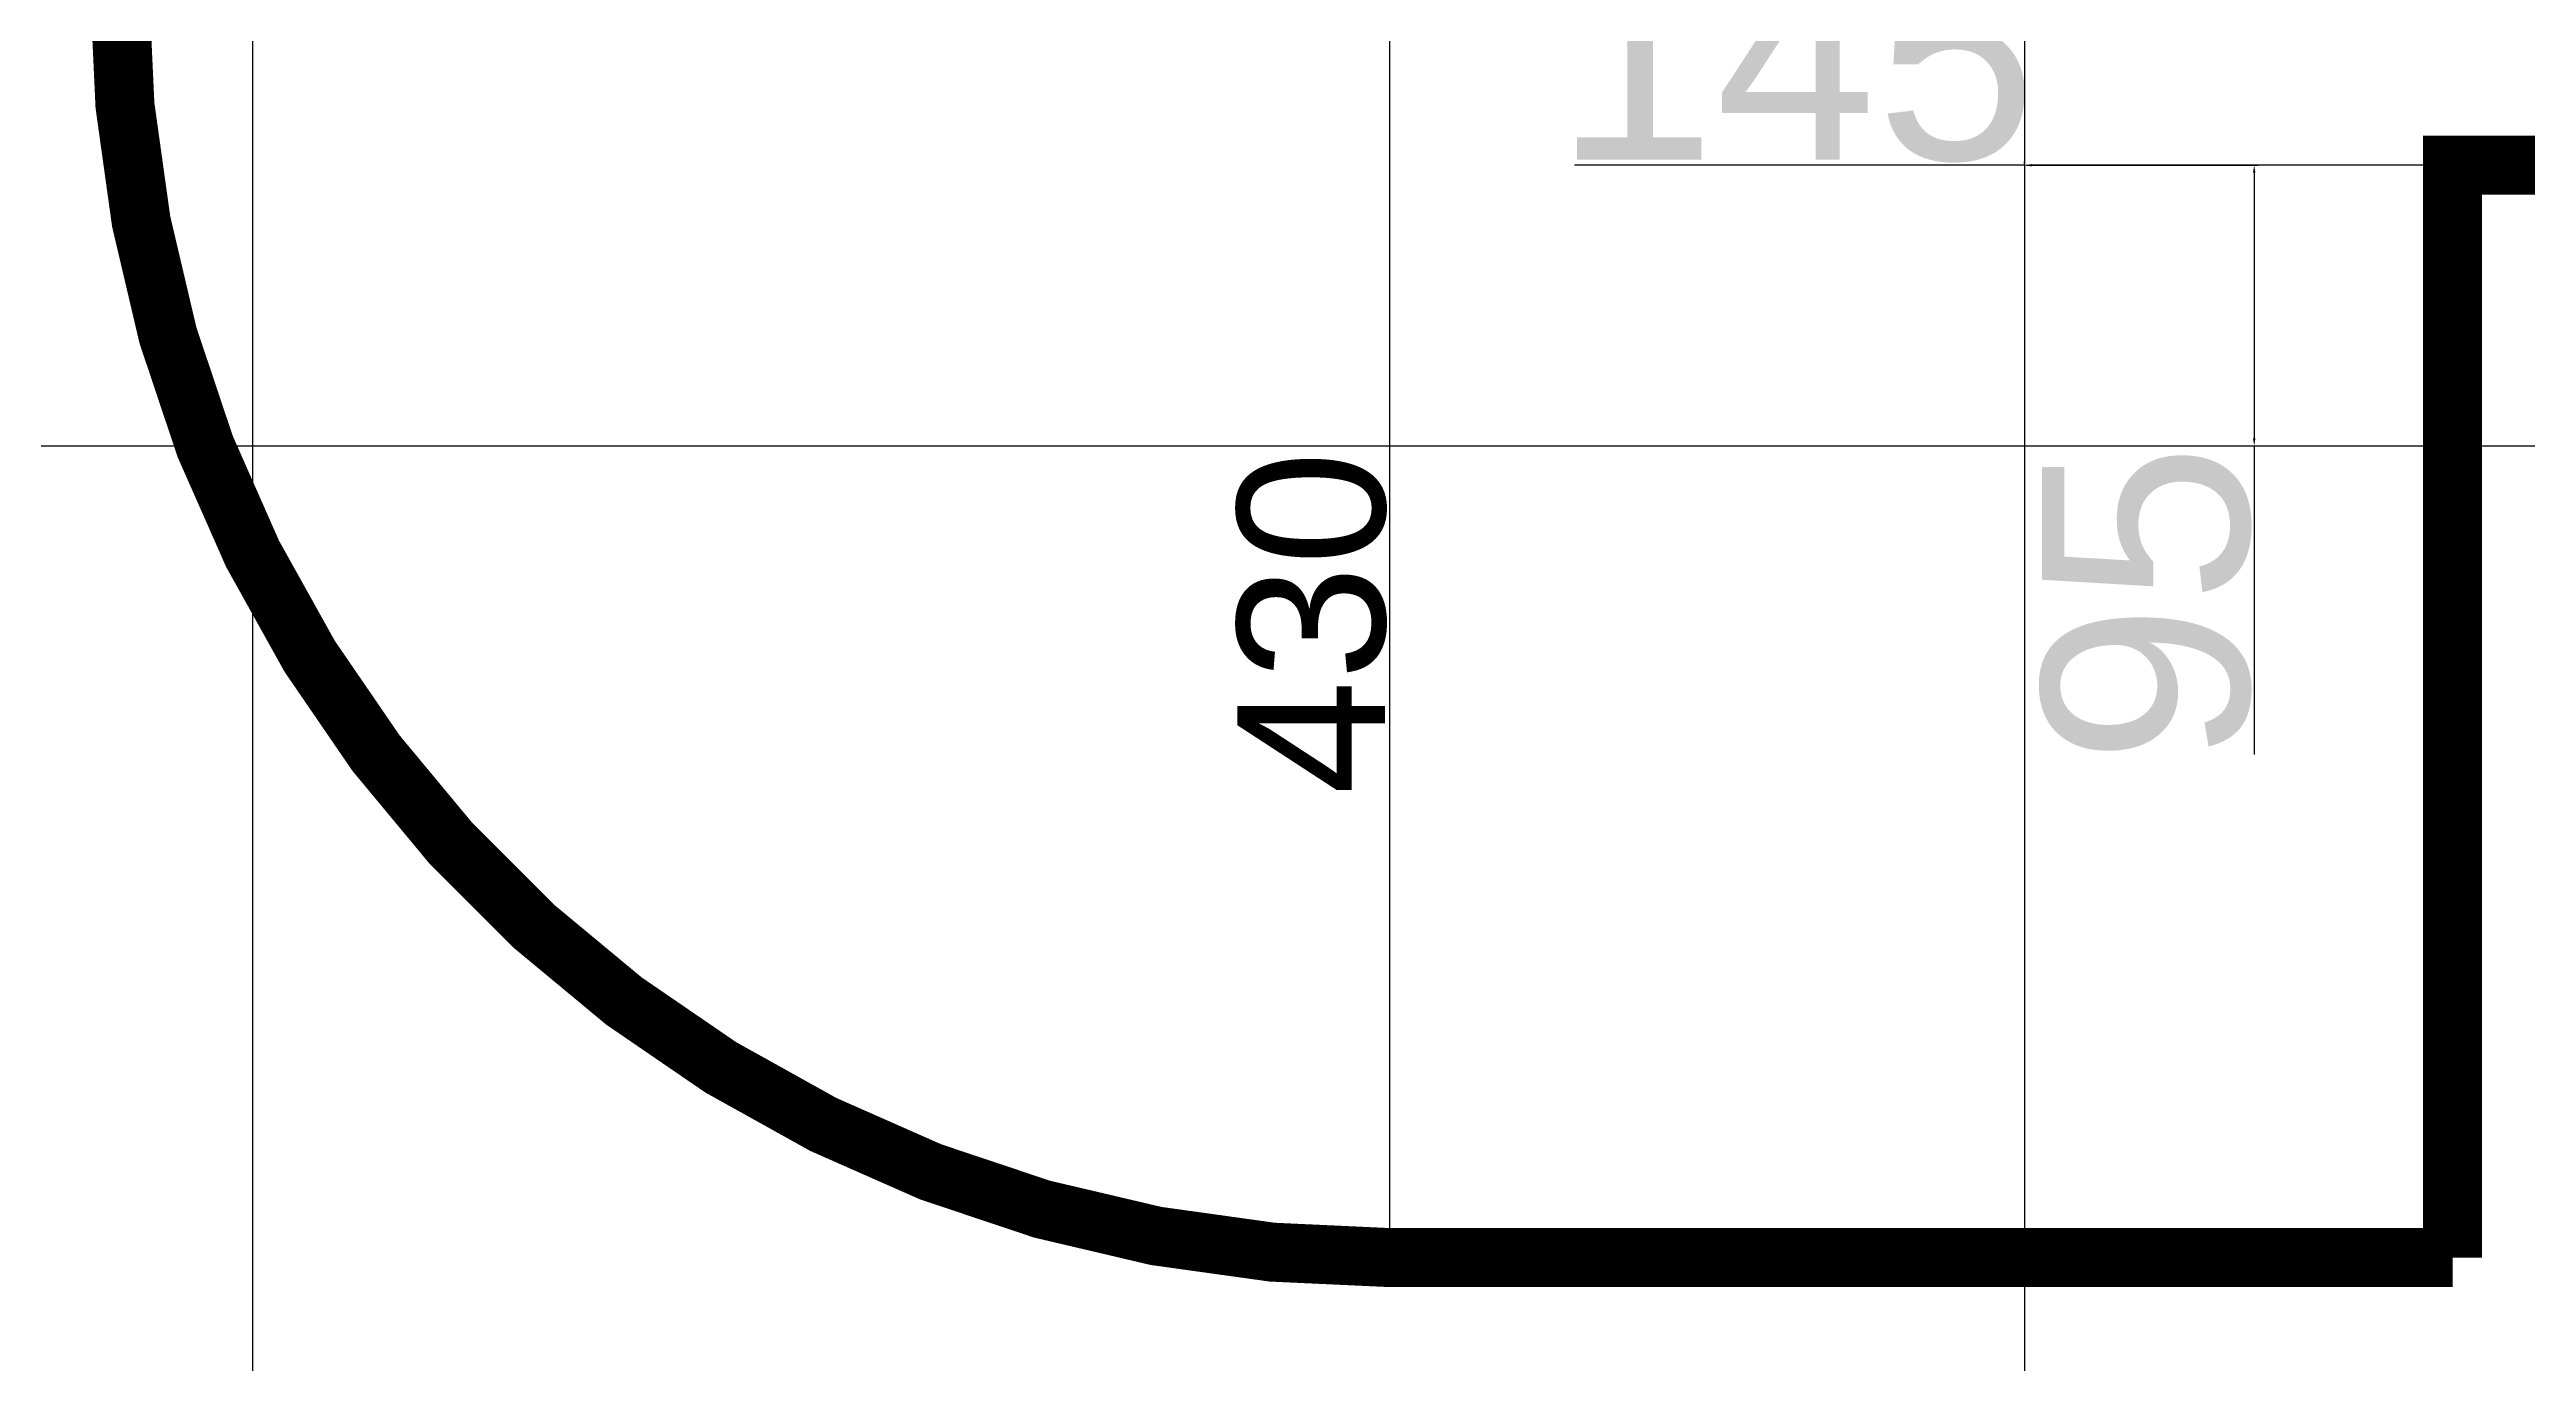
# Model space of a CAD drawing. Header units: millimetres. Extents: x 0 to 6090, y -6000 to 101.
# Drawn here: x 531 to 1370, y -5111 to -4666 of the extents above; entities that cross this region are included whole.
import ezdxf

# ---------------------------------------------------------------- set-up
doc = ezdxf.new("R2010")
doc.units = ezdxf.units.MM
doc.layers.add('high_way', color=7, linetype='Continuous', lineweight=40)
doc.styles.get("Standard").update_dxf_attribs({"font": 'arial.ttf'})
doc.dimstyles.new('ISO-25', dxfattribs={"dimtxt": 2.5, "dimasz": 2.5, "dimexe": 1.25, "dimexo": 0.625, "dimtad": 1, "dimtxsty": 'Standard', "dimcen": 2.5, "dimadec": 0, "dimazin": 0, "dimtfac": 1, "dimtmove": 0, "dimatfit": 3, "dimfxl": 1, "dimarcsym": 0})

# ---------------------------------------------------------------- blocks, each defined once
blk = doc.blocks.new('*U1')
at = {"layer": 'Defpoints'}
blk.add_line((0, 3000), (0, -3000), dxfattribs=at)
blk = doc.blocks.new('*U2')
at = {"layer": 'Defpoints', "color": 0, "linetype": 'ByBlock', "lineweight": -2, "transparency": 16777216}
for p in [(600, 20), (1200, 20), (600, 10), (1200, 10), (600, 0), (1200, 0)]:
    blk.add_blockref('*U1', p, dxfattribs=at)
blk = doc.blocks.new('*U3')
at = {"layer": 'Defpoints'}
blk.add_line((-3000, 0), (3000, 0), dxfattribs=at)
blk = doc.blocks.new('*U4')
at = {"layer": 'Defpoints', "color": 0, "linetype": 'ByBlock', "lineweight": -2, "transparency": 16777216}
for p in [(0, 1200), (10, 1200), (20, 1200), (30, 1200), (40, 1200), (50, 1200), (60, 1200), (70, 1200), (80, 1200), (90, 1200)]:
    blk.add_blockref('*U3', p, dxfattribs=at)
blk = doc.blocks.new('*D45')
at = {"layer": 'Defpoints', "color": 0, "lineweight": -2, "transparency": 16777216}
for p, q in [((1200, -4705), (1047.66, -4705)), ((1200, -4704.38), (1200, -4703.75)), ((1342.5, -4705), (1202.5, -4705)), ((1345, -4704.38), (1345, -4703.75))]:
    blk.add_line(p, q, dxfattribs=at)
at = {"layer": 'Defpoints', "color": 0, "transparency": 16777216}
for p in [(1200, -4705), (1200, -4705), (1345, -4705)]:
    blk.add_point(p, dxfattribs=at)
for points in [[(1202.5, -4704.58), (1202.5, -4705.42), (1200, -4705)], [(1342.5, -4704.58), (1342.5, -4705.42), (1345, -4705)]]:
    blk.add_solid(points, dxfattribs=at)
at = {"layer": 'Defpoints', "color": 0, "transparency": 16777216, "insert": (1122.58, -4668.63), "char_height": 2.5, "attachment_point": 5}
blk.add_mtext('{\\H28x;145}', dxfattribs=at)
blk = doc.blocks.new('*D47')
at = {"layer": 'Defpoints', "color": 0, "lineweight": -2, "transparency": 16777216}
for p, q in [((1200.62, -4705), (1279.06, -4705)), ((1277.81, -4707.5), (1277.81, -4797.5)), ((1200.62, -4800), (1279.06, -4800)), ((1277.81, -4800), (1277.81, -4904.55))]:
    blk.add_line(p, q, dxfattribs=at)
at = {"layer": 'Defpoints', "color": 0, "transparency": 16777216}
for p in [(1200, -4705), (1200, -4800), (1277.81, -4800)]:
    blk.add_point(p, dxfattribs=at)
for points in [[(1277.39, -4707.5), (1278.23, -4707.5), (1277.81, -4705)], [(1277.39, -4797.5), (1278.23, -4797.5), (1277.81, -4800)]]:
    blk.add_solid(points, dxfattribs=at)
at = {"layer": 'Defpoints', "color": 0, "transparency": 16777216, "insert": (1241.44, -4853.52), "char_height": 2.5, "attachment_point": 5, "rotation": 90}
blk.add_mtext('{\\H28x;95}', dxfattribs=at)
blk = doc.blocks.new('*D91')
at = {"layer": 'Defpoints', "color": 0, "lineweight": -2, "transparency": 16777216}
for p, q in [((985.62, -4645), (986.25, -4645)), ((985, -4647.5), (985, -5072.5)), ((985.62, -5075), (986.25, -5075))]:
    blk.add_line(p, q, dxfattribs=at)
at = {"layer": 'Defpoints', "color": 0, "transparency": 16777216}
for p in [(985, -4645), (985, -5075), (985, -5075)]:
    blk.add_point(p, dxfattribs=at)
for points in [[(984.58, -4647.5), (985.42, -4647.5), (985, -4645)], [(984.58, -5072.5), (985.42, -5072.5), (985, -5075)]]:
    blk.add_solid(points, dxfattribs=at)
at = {"layer": 'Defpoints', "color": 0, "transparency": 16777216, "insert": (958.83, -4860), "char_height": 2.5, "attachment_point": 5, "rotation": 90}
blk.add_mtext('{\\H20x;430}', dxfattribs=at)

msp = doc.modelspace()

# ---------------------------------------------------------------- linework, layer by layer
at = {"layer": 'high_way', "const_width": 20}
for points in [[(1345, -5445), (985, -5445, -0.4142136), (185, -4645), (185, -4298)], [(1345, -5075), (985, -5075, -0.4142136), (555, -4645), (555, -4298)]]:
    msp.add_lwpolyline(points, format="xyb", dxfattribs=at)
for points in [[(1345, -5075), (1345, -4705), (2130, -4705)], [(985, -5075), (1345, -5075)]]:
    msp.add_lwpolyline(points, dxfattribs=at)

# ---------------------------------------------------------------- block references
at = {"layer": 'Defpoints'}
for name, p in [('*U2', (0, -3000)), ('*U4', (3000, -6000))]:
    msp.add_blockref(name, p, dxfattribs=at)

# ---------------------------------------------------------------- dimensions: what is measured, and where the dimension line sits
dim = msp.add_linear_dim(base=(1200, -4705), p1=(1345, -4705), p2=(1200, -4705), text='{\\H28x;<>}', dimstyle='ISO-25', dxfattribs=at)
dim.commit()
dim.dimension.update_dxf_attribs({"geometry": '*D45', "text_midpoint": (1122.578, -4668.635)})
dim = msp.add_aligned_dim(p1=(985, -4645), p2=(985, -5075), distance=0, text='{\\H20x;<>}', dimstyle='ISO-25', dxfattribs=at)
dim.commit()
dim.dimension.update_dxf_attribs({"geometry": '*D91', "text_midpoint": (958.829, -4860)})
dim = msp.add_linear_dim(base=(1277.808, -4800), p1=(1200, -4705), p2=(1200, -4800), angle=90, text='{\\H28x;<>}', dimstyle='ISO-25', dxfattribs=at)
dim.commit()
dim.dimension.update_dxf_attribs({"geometry": '*D47', "text_midpoint": (1241.443, -4853.524)})

doc.saveas('drawing.dxf')
